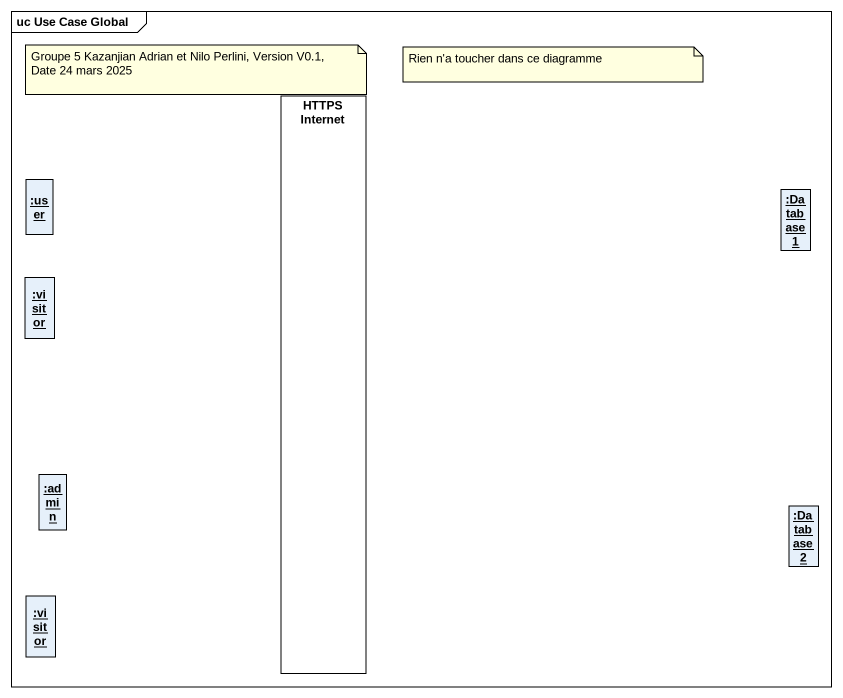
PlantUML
@startuml
mainframe uc Use Case Global
allowmixing
hide circle
hide empty members
rectangle "HTTPS Internet" as HTTPS_Internet
object ":user" as user
object ":Database 1" as Database_1
object ":visitor" as visitor
object ":admin" as admin
object ":Database 2" as Database_2
object ":visitor" as visitor_2
note as N1
  Groupe 5 Kazanjian Adrian et Nilo Perlini, Version V0.1, Date 24 mars 2025
end note
note as N2
  Rien n'a toucher dans ce diagramme
end note
@enduml
